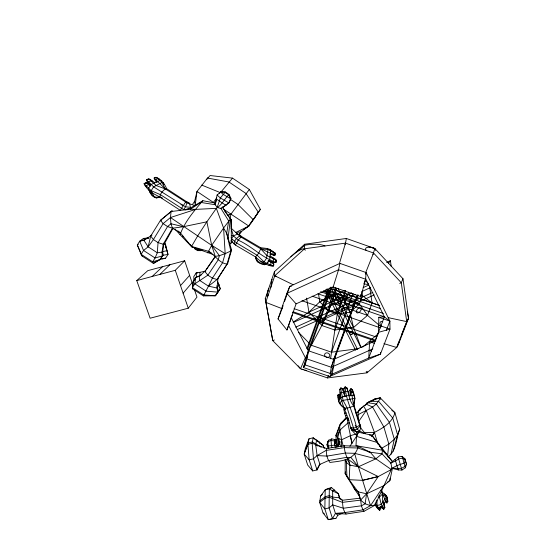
<?xml version="1.0" encoding="UTF-8"?>
<svg xmlns="http://www.w3.org/2000/svg" width="547" height="547" viewBox="0 0 547 547"><rect width="100%" height="100%" fill="white"/><g stroke="black" fill="none" stroke-linecap="round" stroke-linejoin="round"><path stroke-width="0.82" d="M270.027 254.123L273.876 255.312L275.114 255.087L275.25 253.288L269.815 249.377L267.251 248.488L260.707 247.743L241.535 236.489L238.56 234.191M197.542 250.629L194.711 248.769L194.978 248.324L197.549 250.006L200.988 250.656L197.542 250.629L198.506 248.687M350.456 395.57L349.875 390.093L350.935 388.787L352.5 389.758L354.511 395.727L354.9 398.688L353.95 405.047L359.618 423.631C359.283 427.74 363.263 430.482 365.143 433.682L359.646 431.063L357.157 429.169L356.528 427.357C353.615 413.71 345.936 400.917 345.136 386.927L346.976 388.021L349.56 396.069M380.459 352.466L380.438 354.141L329.711 376.493L303.441 367.557L308.337 350.75L330.997 287.558M231.101 240.96L235.408 245.049L255.367 256.803C255.716 261.815 260.174 264.126 264.584 264.748L264.604 263.736M365.458 278.232L384.35 316.816L375.18 341L369.608 341.69L368.74 358.025L378.483 332.344L378.825 317.287L384.35 316.816L389.861 321.116L390.011 329.116L380.438 354.141L368.74 358.025L332.234 374.121L329.711 376.493M340.084 499.055L338.415 493.722L331.591 487.651L327.537 488.621L325.205 489.832L320.576 496.143L319.667 502.372L323.051 512.936L328.275 519.65L332.508 518.645L335.414 513.387L346.039 514.03L363.974 511.308L375.105 505.161L375.133 503.794C375.652 506.488 377.601 508.737 379.714 510.378L380.808 508.478L380.575 506.905M305.274 250.294L304.515 248.782L304.665 244.235L346.347 238.471L374.832 248.523L402.995 278.765L408.5 318.333L398.305 344.644L396.698 347.482L366.982 372.828L327.55 377.943L300.535 368.76L272.762 340.644L265.268 298.724L274.416 271.702L304.665 244.235M205.795 271.1L199.935 272.31L199.805 275.852L195.669 277.698L193.235 281.39L192.366 288.713L203.429 295.9L215.368 295.797L217.897 292.235M268.256 260.563L274.587 262.615L276.044 262.362L276.208 260.228L275.558 259.299L270.184 255.989M349.013 461.203L349.882 465.1L349.164 479.698L358.087 491.842L359.694 495.76M341.266 447.022L341.636 439.761L339.899 430.099L339.694 425.299L346.436 417.539M360.617 498.782C360.883 502.994 361.266 507.91 363.974 511.308M349.02 420.199L347.687 420.527C345.608 416.513 343.591 412.021 344.036 407.399M231.087 227.292L231.203 219.614L224.475 210.793M203.429 295.9L208.482 286.156L217.111 279.503L227.019 264.146L230.82 250.998L226.684 233.275L228.687 220.967L221.036 208.619L221.084 207.846M358.36 420.233L358.128 412.219C360.658 407.118 365.847 405.3 369.485 401.436L380.186 397.84L394.927 412.712L399.686 429.286C395.946 438.379 396.753 450.625 387.994 456.916M260.707 247.743L260.741 248.823L258.977 252.591L257.179 255.258L255.367 256.803C260.112 261.357 265.63 264.898 272.132 266.211L273.589 265.965L273.753 263.832L270.991 262.252L270.191 261.076L273.11 262.895L273.753 263.832L273.589 265.965L267.196 263.545L267.326 261.917M390.1 478.215L389.902 480.492L383.878 485.668L366.599 493.791L360.541 500.136L342.388 502.372L329.239 497.223L325.068 498.221L319.667 502.372L324.843 508.915L328.275 519.65L335.933 518.351L337.909 515.124L342.443 513.339M383.878 485.668L370.51 505.647L365.102 503.794L361.533 505.77L343.359 508.259L332.713 504.854L329.089 507.903L324.843 508.915L325.205 489.832L329.321 488.847L332.665 490.939L332.713 504.854L335.414 513.387L344.713 512.573L362.805 509.9L370.51 505.647L375.105 505.161L391.85 468.273L390.784 462.283M319.899 500.799L325.28 496.662L329.438 495.664L332.699 497.093L339.256 497.804L342.593 500.245C342.443 504.867 342.955 510.399 346.039 514.03M229.029 194.438L225.35 191.97L220.967 191.689L217.091 195.04L216.277 198.917L225.754 205.255L229.323 202.513L230.93 198.376L229.029 194.438C224.605 198.814 221.877 204.865 216.352 208.359L223.579 228.031L226.684 233.275L231.586 250.041L227.798 263.121L217.973 278.368L217.015 288.016L217.815 292.139L215.368 295.797L203.641 294.929L192.339 287.585L194.821 283.831L207.867 275.175L218.191 259.88L219.402 255.668L211.696 245.343L170.452 217.535L171.095 211.511L172.168 210.739L160.469 220.338L150.712 236.065L148.155 246.827L143.553 250.478L141.119 254.307L142.22 256.14L153.495 263.463L159.909 259.695L163.163 255.196L162.644 251.593L163.676 245.569M386.264 330.538L389.861 321.116L366.155 272.577L339.933 263.387L289.76 286.382L286.847 293.397L278.04 318.942L286.963 329.978L296.077 303.865L333.171 286.99L360.849 296.631L361.075 294.395M344.61 445.791C343.714 452.813 348.138 458.666 349.882 465.1L358.381 466.796L378.25 476.56L391.317 469.545L375.878 458.803L370.216 452.225L357.936 446.174L344.61 445.791L326.402 448.485L312.152 443.302L307.913 444.342L304.2 454.126L307.694 465.032L312.706 470.946L317 469.907L319.906 464.396L328.412 460.581L346.668 457.354L350.942 457.477L358.381 466.796L370.51 505.647M387.577 455.788L388.862 444.082L383.891 427.07L372.575 407.03L366.449 404.26M192.366 288.713L193.235 281.39L196.387 276.857L196.209 272.885L199.935 272.31M227.942 239.285L230.39 219.073L222.287 206.787M234.116 244.078L234.478 241.405L236.277 238.704L239.483 235.996L240.892 236.003M330.552 358.818L337.28 313.923L345.478 290.484M326.402 448.485C326.019 453.189 326.887 458.68 329.889 462.454C341.314 460.964 353.451 460.499 357.806 447.993L357.936 446.174L359.058 447.425M366.599 493.791L365.102 503.794L360.541 500.136L358.087 491.842L354.483 488.984L345.136 473.47L345.225 459.254L346.319 462.468L346.928 476.628L349.164 479.698L362.511 480.355L378.25 476.56L366.599 493.791L358.087 491.842M324.241 448.513L323.25 445.367L313.185 437.791L312.152 443.302L313.472 458.81L317 469.907L317.274 468.253M330.108 374.196L331.304 367.242L333.649 359.4L335.072 357.006L332.234 374.121L305.185 364.911L303.441 367.557L307.229 356.993M213.043 254.492L191.874 246.936L180.072 234.697C184.626 221.938 194.076 210.896 202.862 200.708L215.45 203.101M342.983 298.252L343.284 296.522L334.627 293.513L323.386 290.826M339.359 263.709L345.526 243.121L346.347 238.471M319.906 464.396L317.11 455.576L315.722 444.909L316.604 439.979L323.25 445.367L323.674 447.562M221.036 208.619L226.027 205.05L221.036 208.619L217.186 207.409L215.197 204.722L216.277 198.917M335.995 313.821L337 308.549M316.139 440.034L313.185 437.791L309.007 438.824L307.913 444.342L309.164 459.856L312.706 470.946M345.465 471.876L345.136 473.47L346.955 476.157M352.5 389.758L350.935 388.787L353.677 405.806L359.605 425.115L356.528 427.357L353.471 428.11L350.463 427.364C347.919 414.4 340.2 402.811 339.66 389.471L340.938 387.973L342.778 389.074L344.651 394.879M334.265 295.223L336.535 288.221M230.082 218.226L230.957 214.13L249.316 189.467L232.502 178.117L210.082 175.525L206.745 179.423M339.933 263.387L338.545 269.753L333.171 286.99M338.21 302.197L339.003 298.525M390.982 454.222L394.312 439.262L397.614 434.879L399.686 429.286M192.742 204.079L194.629 201.303L197.002 191.443L207.58 177.96M202.889 250.478L191.874 246.936L180.387 232.878L172.462 228.236L167.56 226.567L163.109 223.627L160.469 220.338L171.095 211.511L190.404 209.186L200.886 202.445L215.197 204.722L216.325 200.291M335.468 447.808L334.614 445.06L336.2 440.068L335.906 435.391L339.694 425.299L346.914 417.436M305.185 364.911L309.493 348.254L308.337 350.75L333.649 359.4L375.18 341L292.44 312.474M360.849 296.631L365.581 279.209L366.155 272.577L365.587 274.122M393.17 451.248L397.614 434.879L392.78 418.113L378.62 401.3L369.485 401.436M342.778 389.074L340.938 387.973L340.699 388.821L343.072 400.349L347.236 408.103L354.107 429.921L356.603 431.815L371.816 435.207L392.274 461.319M372.972 254.581L374.832 248.523A34.222 13.819 17.8 0 0 370.244 247.066M336.432 439.891L331.79 438.885L328.515 440.253L326.983 444.793L327.995 448.027M217.186 207.409L220.359 197.959L225.35 191.97M229.2 244.769L231.374 242.677L231.203 219.614L230.39 219.073L223.579 228.031L225.179 253.651L222.567 262.751L212.427 278.143L208.482 286.156L199.511 280.31L199.293 276.447L205.788 270.389M338.203 446.502L337.663 437.88L339.899 430.099L347.824 423.05L349.465 422.852M375.105 505.161L376.309 501.23M327.55 377.943L328.35 375.529M366.271 404.705L366.791 403.132L370.237 401.307M349.923 446.297L356.487 436.356L358.47 432.151L359.646 431.063L360.74 427.816L359.618 423.631M274.416 271.702L274.751 275.763L265.746 302.334L282.17 308.699M337.499 432.335L340.241 424.349M281.185 311.229L283.12 305.623M284.508 301.616L289.76 286.382L291.366 286.341M308.125 351.229C318.053 332.508 328.973 314.135 334.627 293.513L319.81 301.78L308.952 312.132L293.144 322.067M347.366 459.514L346.319 462.468L349.882 465.1M173.105 228.106L163.806 244.817L165.44 243.962L168.004 254.471L165.625 258.157L161.693 259.155M286.963 329.978L292.317 315.065M306.867 348.795L327.81 290.272M307.359 349.697L329.294 288.454M344.952 244.714L345.526 243.121L373.553 253.001L401.279 282.724L406.715 321.615L396.698 347.482A14.407 1.326 -41.7 0 0 396.322 347.407M372.869 348.87L331.304 367.242L305.807 358.545L309.493 348.254M358.839 348.61L331.537 352.2L311.134 345.212L331.995 287.079M369.608 286.45L372.097 303.065L367.502 315.359L353.519 327.523L334.798 330.005L321.985 325.588L335.626 287.708M361.861 291.51L362.49 295.626L359.406 303.961L349.964 312.228L337.28 313.923L328.61 310.922L336.74 288.365M353.95 405.047L353.677 405.806L350.312 407.337L347.236 408.103L344.466 408.089C339.496 405.416 337.69 400.452 337.889 395.146L338.887 394.312L339.988 394.763L340.241 395.146L339.461 395.146L339.988 394.763L340.726 397.006L338.094 397.484L338.422 397.949M337.28 313.923L345.745 290.648M334.798 330.005L348.583 292.221M331.537 352.2L353.034 293.513M333.649 359.4L357.362 294.956M333.868 359.81L357.622 295.277M331.304 367.242L335.072 357.006M334.238 359.776L358.121 294.915M330.538 374.237L333.581 365.984M364.111 283.182L365.581 279.209L338.545 269.753L286.847 293.397L296.077 303.865M207.689 252.871L211.696 245.343L223.579 228.031M309.007 438.824L305.342 448.485L304.2 454.126L309.164 459.856L313.472 458.81L317.11 455.576L326.115 450.4L344.425 447.61L357.806 447.993L370.216 452.225M304.488 452.704L308.187 442.947L312.412 441.908L321.267 447.316M365.622 272.796L373.553 253.001M278.04 318.942L280.871 312.002M331.79 438.885L331.079 440.554L331.42 445.661L332.063 447.713M305.623 357.013L300.535 368.76A33.928 4.902 47.2 0 1 298.156 365.82M402.995 278.765L401.279 282.724L399.734 283.421M328.515 440.253L326.983 444.793L328.179 446.072L328.863 448.267M317 469.907L318.785 465.859M357.205 434.995L358.47 432.151M338.443 441.012L339.072 439.59M364.74 405.826L366.791 403.132L375.153 398.77L380.186 397.84C376.842 407.419 365.683 410.004 357.929 414.872M150.22 190.882L149.632 192.161L152.319 195.71L154.343 197.207L156.305 197.911L160.011 197.193L162.425 198.048M151.28 192.681L150.787 193.747L152.039 194.199M367.543 371.618L366.982 372.828L366.216 371.317M235.408 245.049L238.225 240.174L241.535 236.489M336.781 436.629L339.899 430.099M350.319 391.741L350.148 390.346L350.935 388.787M337.684 446.455L334.614 445.06L334.477 440.916L335.195 439.542L336.159 440.034M340.316 389.17L340.938 387.973M344.514 388.117L345.136 386.927L346.976 388.021M407.358 311.735A67.787 35.343 71.1 0 1 408.5 318.333L406.715 321.615L388.493 317.704M243.34 229.774L248.899 226.109L260.351 209.337L249.316 189.467M385.567 501.914L386.914 502.973L387.83 501.373L386.818 496.573L382.257 492.081L381.457 489.743M383.755 502.652L384.842 507.527L383.755 509.421L381.061 506.672L383.755 509.421L383.7 508.259M211.135 252.769L208.298 251.251L191.546 246.43L197.611 236.044L206.875 221.815L216.352 208.359L195.539 209.392L170.452 217.535L170.958 223.75L172.462 228.236L163.204 244.242L162.028 252.126L162.315 255.955L159.909 259.695L152.634 261.787L141.119 254.307L137.311 244.988L139.704 241.213L143.423 238.424L148.893 237.897M337.225 433.135L335.906 435.391L338.791 439.405L340.384 446.277M160.715 220.94L161.591 219.525M239.066 234.895L241.569 231.149M139.847 241.76L140.641 240.509L144.606 239.818M189.57 203.197L186.042 201.364L180.284 210.294L160.011 197.193L151.909 192.79L149.317 190.855L144.661 185.235L144.093 183.628L146.227 182.725L147.567 183.081L150.329 185.05L148.661 184.606L146.227 182.725L144.093 183.628L151.184 190.684L160.326 194.609L181.542 208.257L183.744 209.542L186.199 209.809M371.844 436.458L374.435 432.403C382.879 428.075 392.363 422.578 394.927 412.712L391.816 410.236M183.744 209.542L185.515 206.787L187.026 202.903L186.773 201.788M371.769 436.568L374.435 432.403L366.285 410.448L363.338 405.942M251.08 222.937L258.252 212.154L245.979 193.467L228.919 181.973L207.504 178.055M260.351 209.337L253.658 219.279M239.921 235.06L237.548 234.116L233.371 235.873L231.586 238.567L232.195 242.184M216.003 294.895L220.318 288.625L217.501 281.172M260.112 263.504L265.001 263.921L267.196 263.545L269.664 259.907L270.642 250.56L269.815 249.377L268.57 249.617M248.899 226.109L236.229 232.236L240.817 232.065L248.632 225.938L253.063 219.491L237.829 204.346L230.184 199.217M231.586 250.041L230.82 250.998L225.179 253.651L219.402 255.668L215.265 256.406L204.865 271.49L207.867 275.175L212.427 278.143L217.111 279.503L217.973 278.368M206.26 269.712L215.162 256.782M358.483 421.764L366.285 410.448M213.453 202.431L216.783 197.795M166.903 250.717L162.644 251.593L162.028 252.126L157.297 252.782L148.155 246.827L153.406 239.559L163.109 223.627L170.452 217.535M356.466 413.566L359.974 408.91L362.729 407.064M227.798 263.121L227.019 264.146C218.848 262.97 215.142 254.861 208.298 251.251M192.9 285.069L184.674 260.769L147.82 270.642L136.75 280.597L150.117 318.224L188.264 308.2L196.968 297.096L194.527 289.876M319.086 465.182L319.954 464.075M388.329 263.353L390.414 260.707L391.235 266.485M220.981 192.018L232.502 178.117M338.518 398.701L338.805 400.965L338.415 400.411C341.526 394.79 348.671 395.816 354.1 395.358L354.511 395.727M239.237 233.904L241.405 231.333M264.584 264.748L265.466 263.709M183.115 293.151L192.086 282.662M345.136 386.927L343.858 388.418L344.747 395.925M180.517 285.568L189.624 275.394M320.576 496.143L322.32 494.262M346.354 417.518L340.46 423.624L345.048 419.617M136.75 280.597L175.293 270.3L184.674 260.769M159.84 274.43L169.898 264.727M215.197 204.722L215.586 204.352M335.94 447.357L337.376 446.003L336.2 440.068L335.236 439.685M219.347 193.214L220.967 191.689L222.246 192.353M152.134 276.488L162.527 266.697M293.124 284.72L274.751 275.763L304.515 248.782L345.526 243.121M155.416 261.746L153.495 263.463L152.634 261.787L155.081 257.979L157.297 252.782L158.049 242.601L167.56 226.567L170.958 223.75L183.45 226.697L206.875 221.815L211.696 245.343L215.265 256.406M362.599 347.188L378.572 333.424M368.657 452.02L382.018 453.805L390.715 463.056L398.066 456.882L402.107 456.437L404.828 458.673L406.462 464.123L405.423 467.753L401.929 470.064L398.305 469.907L391.85 468.273L397.211 465.511L404.124 463.083L405.443 460.574L402.647 458.14L402.107 456.437L402.489 457.935M337.875 447.063L335.509 442.783L336.562 441.894L336.2 440.068L334.477 440.916L331.079 440.554L327.892 441.689L328.179 446.072L334.614 445.06M164.353 243.271L163.204 244.242L158.049 242.601L153.406 239.559L150.712 236.065L151.929 235.135L143.943 240.324L139.704 241.213L143.553 250.478L155.081 257.979L162.315 255.955L163.163 255.196L168.004 254.471L165.468 245.767L166.213 248.256M347.974 459.172L358.381 466.796L375.878 458.803L382.018 453.805L382.428 450.215L377.526 442.544L356.487 436.356L356.001 445.689L382.428 450.215L392.254 461.34M138.261 244.27L137.311 244.988L142.22 256.14M225.644 205.187L229.323 202.513M272.659 265.821L273.705 265.049L273.11 262.895M387.249 482.372L389.902 480.492L392.363 468.663L394.633 468.512M338.99 401.587L339.543 403.467L340.241 402.982M372.391 400.609L375.153 398.77M201.221 274.902L199.805 275.852L196.387 276.857L195.669 277.698L194.821 283.831L206.13 291.189L217.815 292.139L220.318 288.625L219.45 287.291M150.651 185.802L147.034 181.433L146.473 179.813L148.599 178.917L149.94 179.279L154.753 182.753M344.261 392.09L345.581 391.29L348.152 391.59M157.051 182.486L154.596 179.43L154.138 178.048L155.929 177.296C161.119 179.081 164.62 183.771 166.671 188.708L186.042 201.364M345.376 396.37L346.442 395.734M154.377 262.676L160.763 258.922L165.625 258.157M187.471 209.727L202.862 200.708M381.498 448.342L388.862 444.082L394.312 439.262L389.416 422.366L376.302 404.021L368.309 402.783M334.443 489.955L332.665 490.939L338.415 493.722L339.256 497.804L342.19 500.32M331.591 487.651L329.321 488.847L329.089 507.903L332.508 518.645L335.933 518.351M386.667 262.451L390.414 260.707M217.727 194.746L217.091 195.04L220.359 197.959L228.755 202.855L230.93 198.376L229.802 197.378M337.663 437.88L341.636 439.761L350.196 435.795L355.612 434.065M318.409 293.336L319.81 301.78L344.548 290.553M306.566 298.108L308.952 312.132L351.584 292.83M363.174 287.585L368.582 285.137M293.363 322.47L355.249 294.491M362.203 291.346L370.695 287.503M295.708 327.174L372.869 292.365M274.32 339.94L272.762 340.644L265.268 298.724M297.657 329.424L374.23 294.915M318.805 321.568L353.287 306.033M390.715 463.056L395.686 460.916L398.674 458.871L402.647 458.14L405.423 467.753L405.053 466.591M229.815 243.511L232.858 242.225M185.385 209.727L188.428 208.441M227.949 215.361L230.957 214.13L248.632 225.938M227.798 215.422L230.957 214.13L223.566 209.193M355.817 413.019L358.128 412.219M338.326 397.136L337.889 395.146L339.988 394.763M338.415 400.411L339.742 400.028M378.483 332.344L390.011 329.116L378.647 325.185M338.21 444.533L339.721 444.109M343.892 409.792L345.389 409.423M344.726 413.32L346.224 412.944M345.369 415.768L346.873 415.399M359.646 431.063L356.603 431.815L351.632 430.058L350.463 427.364M338.634 442.229L340.275 441.826M362.511 480.348L378.25 476.56M378.066 497.285L379.556 496.929L382.401 494.139L382.257 492.081M271.503 254.608L273.049 254.321L275.114 255.087L275.25 253.288L267.968 249.521L260.741 248.823L240.783 236.974L231.039 228.085L233.371 235.873L238.225 240.174C251.743 246.095 262.013 257.712 276.044 262.362L276.208 260.228L266.772 255.449L260.741 248.823L273.049 254.321L273.226 252.064L272.543 251.087M271.421 261.623L273.247 261.309L273.452 258.635L272.645 257.466M268.96 265.233L270.779 264.926L270.991 262.252L268.167 260.687M386.845 501.537L387.83 501.373L386.818 496.573L384.192 493.914L385.963 495.308L387.132 498.591L382.114 506.672L378.045 507.637L375.659 505.715M172.462 228.236L183.45 226.697M147.628 179.56L149.94 179.279M145.256 183.361L147.567 183.081M342.593 500.245L359.83 498.208M166.671 188.708L165.262 188.872L156.387 185.652L148.599 178.917L146.473 179.813L153.584 186.855L183.307 205.501L185.515 206.787L190.411 207.334L189.747 204.113L188.134 202.397M159.936 197.166L156.305 197.911L155.157 196.988M155.061 177.816L157.051 177.604M342.21 396.787L344.186 396.712M364.418 432.527L374.435 432.403L377.888 444.082M339.543 403.467L340.576 403.454M337.889 395.146L338.675 395.146M197.754 272.898L196.209 272.885L193.809 276.529L193.959 280.536M375.878 458.803L354.6 453.319L345.348 453.053L327.01 456.095L317.11 455.576M190.404 209.186L195.539 209.392M391.85 468.273L401.477 468.382L405.053 466.297L406.462 464.123L404.828 458.673M369.321 435.036L371.816 435.207L376.247 441.367M338.579 442.544L340.111 442.769M363.789 283.825L368.562 284.652M208.482 286.156L217.015 288.016L219.258 284.932L217.46 282.163M143.423 238.424L145.003 238.779M148.784 238.212L147.205 237.849L143.943 240.324L148.155 246.827M231.299 235.381L233.371 235.873M150.186 184.243L149.071 183.942L148.381 181.919L151.04 180.79L152.709 181.248M161.734 180.872L160.045 180.407L155.929 177.296L154.138 178.048L165.262 188.872L187.026 202.903L194.356 205.426M159.156 179.033L157.755 178.65L155.512 179.601L156.086 181.317M383.946 343.639L396.698 347.482M329.232 288.146L379.235 305.458M293.021 311.735L375.816 340.282M369.608 341.69L374.305 343.311M369.15 350.265L371.57 351.092M312.173 296.173L367.502 315.359L381.088 326.832M301.937 300.734L380.452 327.906M294.074 308.665L376.616 337.157M360.917 295.079L362.49 295.626L372.097 303.065M329.814 288.105L379.201 305.294M325.8 289.568L380.589 308.624M323.27 291.401L359.406 303.961L367.502 315.359M274.751 275.763L276.344 276.317M320.617 291.701L383.379 313.506M317.916 293.753L384.35 316.816M378.825 317.287L389.861 321.116M180.9 204.64L183.307 205.501M153.823 196.25L152.319 195.71L149.317 190.855L148.476 188.421L150.876 184.599L160.045 180.407L161.987 182.466L165.262 188.872L162.083 191.826L160.326 194.609L160.011 197.193L154.343 197.207L151.184 190.684L153.584 186.855L161.987 182.466L163.457 182.862L164.038 184.66M201.679 185.071L220.448 192.688M350.771 427.173L350.887 428.568L354.107 429.921L357.157 429.169L360.022 426.325L359.823 424.233M360.945 294.922L362.49 295.626M359.406 303.961L343.284 296.522L349.964 312.228L353.519 327.523L361.02 347.489M315.722 444.909L317.964 446.031M267.196 263.545L264.064 261.917L257.179 255.258L236.427 242.875L231.586 238.567L231.196 237.227M256.823 260.898L258.17 261.637M350.887 428.568L356.603 431.815L356.89 435.706L351.632 430.058L351.359 428.643M316.727 440.479L319.4 442.113L319.892 443.665M340.241 395.146L338.887 394.312L340.241 399.125M211.696 245.343L225.179 253.651M235.832 232.454L237.193 233.323M164.066 243.066L165.44 243.962M214.8 203.334L197.002 191.443L195.252 204.975L194.629 201.303M335.414 513.387L337.909 515.124M323.051 512.936L324.398 513.92M385.273 501.264L386.914 502.973M150.487 186.069L148.661 184.606L145.994 185.741L146.692 187.751M177.891 230.882L180.387 232.878M375.625 504.225L377.184 505.476L379.714 510.378M377.02 507.637L378.982 509.216L380.356 506.843L380.808 508.478M340.008 389.765L339.66 389.471L340.699 388.821L342.436 388.773L344.624 395.953M343.954 392.637L341.362 392.349L340.056 393.143L340.487 393.505L340.296 392.008M354.9 398.688L352.227 389.505L350.777 389.553L349.875 390.093L350.148 390.346M344.2 388.712L343.858 388.418L344.911 387.768L346.641 387.72C349 393.881 349 400.705 353.677 405.806L354.545 398.38L343.072 400.349L339.208 402.995L345.588 409.306M350.483 393.136L350.135 392.835L351.27 392.158L353.424 392.404M298.614 332.405L311.134 345.212M308.952 312.132L321.985 325.588M319.81 301.78L328.61 310.922M365.396 280.584L368.227 283.585M175.163 229.214L180.072 234.697M182.295 235.593L183.423 236.865M190.192 244.509L192.448 247.059M382.811 449.962L386.49 454.331M379.201 445.477L380.186 446.844M273.329 254.526L273.876 255.312M267.251 248.488L267.968 249.521L266.539 258.273L264.064 261.917L257.917 262.204L255.367 256.803M347.865 477.504L348.774 478.851M360.179 497.408L354.483 488.984L353.786 486.933M344.466 408.089L345.362 409.518M355.188 425.217L356.528 427.357M338.19 443.084L338.949 444.376M334.477 440.916L335.509 442.783M288.611 325.499L305.807 358.545M291.161 317.602L308.337 350.75M327.051 288.761L357.485 349.287M325.397 290.252L355.564 350.162M333.355 287.243L353.519 327.523M330.668 287.161L360.938 347.523M337.998 288.276L349.964 312.228M194.151 247.504L194.711 248.769M255.948 257.24L256.851 259.565M360.186 424.985L360.74 426.592M175.293 270.3L188.264 308.2M381.074 490.215L382.401 494.139L386.394 502.153L387.549 500.149L387.29 498.488M379.023 495.35L381.259 504.505L383.037 508.259L384.404 505.879L384.103 503.91M216.947 285.801L218.451 291.25M348.015 417.812L348.76 420.233M398.066 456.882L401.929 470.064M274.703 252.502L275.25 254.355M398.339 470.01L395.098 459.507M380.186 397.84L380.644 399.426M354.6 453.319L358.381 466.796M275.558 259.299L276.16 261.452M384.842 507.527L383.782 503.787L382.715 501.996L382.401 494.139L386.244 497.059L381.259 504.505L377.184 505.476L376.76 499.992M350.196 435.795L352.022 443.227L347.824 423.05L347.557 418.387M341.636 439.761L343.222 446.277M344.685 392.452L344.904 394.011M350.668 394.524L350.859 395.919M336.2 440.068L336.446 442.502M231.121 240.188L231.374 242.677M359.974 408.91L360.049 410.394M338.224 438.639L338.6 445.983M366.175 250.403A8.54 3.227 20.9 0 1 367.331 247.381A8.54 3.227 20.9 0 1 374.832 248.523A67.083 32.027 40.7 0 0 375.652 250.423M368.268 246.519A34.222 13.819 17.8 0 1 369.587 246.875M290.813 256.817A20.649 5.415 -46 0 1 304.515 248.782M324.993 245.952A22.543 8.308 -10.6 0 0 304.631 245.254A10.229 2.612 -45.6 0 1 297.725 250.54A13.292 6.578 -34.4 0 1 298.956 249.917M401.683 334.607A15.001 0.561 -68.2 0 1 408.5 318.333M306.245 370.387A18.933 3.733 19.1 0 1 304.788 370.025M303.291 369.622A18.933 3.733 19.1 0 1 301.766 369.177M268.112 291.236A11.863 7.125 -57.8 0 1 268.809 288.269A6.407 0.814 -73.5 0 0 267.059 295.476A6.407 0.814 -73.5 0 0 268.324 294.73M381.416 325.561A2.099 1.744 84.3 0 1 380.103 322.573A2.099 1.744 84.3 0 1 382.797 321.923M327.393 289.192A2.995 2.687 -35.5 0 1 326.655 289.418M270.71 287.681A14.495 1.832 -73.6 0 0 271.606 280.002A9.928 6.099 -58.3 0 0 272.208 279.544M325.896 356.986A2.653 2.236 23.3 0 1 325.684 353.109A2.653 2.236 23.3 0 1 329.732 355.017A2.653 2.236 23.3 0 1 326.525 357.28M397.717 345.13L398.982 342.046L397.717 345.13M224.783 192.229L220.434 191.929L223.258 194.424L230.444 198.643L228.482 194.718L224.783 192.229M317.964 319.769A3.2 1.997 53.9 0 0 322.156 322.778A3.2 1.997 53.9 0 0 320.877 317.903A3.2 1.997 53.9 0 0 317.964 319.769M351.099 334.497A1.682 1.586 -22.3 0 0 352.938 332.282A1.682 1.586 -22.3 0 0 350.087 331.94A1.682 1.586 -22.3 0 0 351.099 334.497M334.456 300.604A3.2 3.193 50.1 0 0 339.037 303.722A3.2 3.193 50.1 0 0 339.441 298.197A3.2 3.193 50.1 0 0 334.456 300.604M358.935 312.494A3.173 1.791 -49.9 0 0 360.815 307.852A3.173 1.791 -49.9 0 0 356.562 310.484A3.173 1.791 -49.9 0 0 358.935 312.494"/></g></svg>
